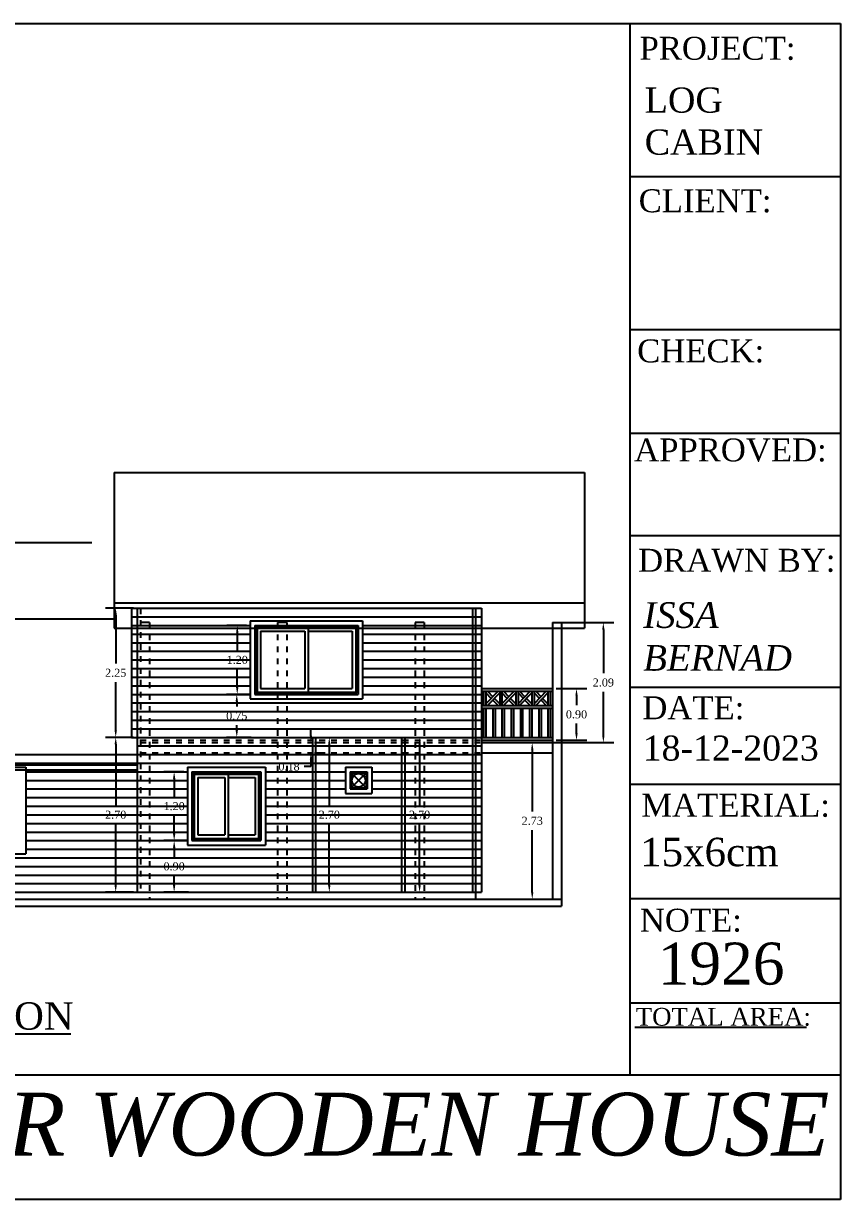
# Model space of a CAD drawing. Header units: inches. Extents: x 86794 to 87086, y 41803 to 41823.
# Drawn here: x 87037.91 to 87052.16, y 41802.72 to 41823.22 of the extents above; entities that cross this region are included whole.
import ezdxf

# ---------------------------------------------------------------- set-up
doc = ezdxf.new("R2010")
doc.units = ezdxf.units.IN
doc.header["$MEASUREMENT"] = 0
doc.linetypes.add('ACAD_ISO03W100', pattern=[30, 12, -18])
doc.styles.get("Standard").update_dxf_attribs({"font": 'times.ttf'})
doc.dimstyles.get("Standard").update_dxf_attribs({"dimtxt": 0.14, "dimasz": 0.12, "dimexe": 0.18, "dimexo": 0.0625, "dimgap": 0.09, "dimtad": 0, "dimtih": 1, "dimtoh": 1, "dimzin": 0, "dimdsep": 46, "dimtxsty": 'Standard', "dimcen": 0.09, "dimadec": 0, "dimazin": 0, "dimtfac": 1, "dimtofl": 0, "dimtmove": 0, "dimatfit": 3, "dimfxl": 1, "dimtolj": 1, "dimtzin": 0, "dimarcsym": 0})

# ---------------------------------------------------------------- blocks, each defined once
blk = doc.blocks.new('*D570')
at = {"color": 0, "lineweight": -2, "ltscale": 0.006, "transparency": 16777216}
for p, q in [((87040.708, 41810.179), (87040.359, 41810.179)), ((87040.539, 41810.059), (87040.539, 41809.741)), ((87040.539, 41809.099), (87040.539, 41809.418)), ((87040.708, 41808.979), (87040.359, 41808.979))]:
    blk.add_line(p, q, dxfattribs=at)
at = {"color": 0, "ltscale": 0.006, "transparency": 16777216}
for points in [[(87040.519, 41810.059), (87040.559, 41810.059), (87040.539, 41810.179)], [(87040.519, 41809.099), (87040.559, 41809.099), (87040.539, 41808.979)]]:
    blk.add_solid(points, dxfattribs=at)
at = {"layer": 'Defpoints', "color": 0, "ltscale": 0.006, "transparency": 16777216}
for p in [(87040.77, 41810.179), (87040.539, 41808.979), (87040.77, 41808.979)]:
    blk.add_point(p, dxfattribs=at)
at = {"color": 0, "ltscale": 0.006, "transparency": 16777216, "insert": (87040.539, 41809.579), "char_height": 0.14, "attachment_point": 5}
blk.add_mtext('\\A1;1.20', dxfattribs=at)
blk = doc.blocks.new('*D571')
at = {"color": 0, "lineweight": -2, "ltscale": 0.006, "transparency": 16777216}
for p, q in [((87040.788, 41808.979), (87040.359, 41808.979)), ((87040.539, 41808.859), (87040.539, 41808.691)), ((87040.539, 41808.199), (87040.539, 41808.368)), ((87040.788, 41808.079), (87040.359, 41808.079))]:
    blk.add_line(p, q, dxfattribs=at)
at = {"color": 0, "ltscale": 0.006, "transparency": 16777216}
for points in [[(87040.519, 41808.859), (87040.559, 41808.859), (87040.539, 41808.979)], [(87040.519, 41808.199), (87040.559, 41808.199), (87040.539, 41808.079)]]:
    blk.add_solid(points, dxfattribs=at)
at = {"layer": 'Defpoints', "color": 0, "ltscale": 0.006, "transparency": 16777216}
for p in [(87040.85, 41808.979), (87040.539, 41808.079), (87040.85, 41808.079)]:
    blk.add_point(p, dxfattribs=at)
at = {"color": 0, "ltscale": 0.006, "transparency": 16777216, "insert": (87040.539, 41808.529), "char_height": 0.14, "attachment_point": 5}
blk.add_mtext('\\A1;0.90', dxfattribs=at)
blk = doc.blocks.new('*D572')
at = {"color": 0, "lineweight": -2, "ltscale": 0.006, "transparency": 16777216}
for p, q in [((87039.833, 41810.779), (87039.34, 41810.779)), ((87039.52, 41810.659), (87039.52, 41809.591)), ((87039.52, 41808.199), (87039.52, 41809.268)), ((87039.833, 41808.079), (87039.34, 41808.079))]:
    blk.add_line(p, q, dxfattribs=at)
at = {"color": 0, "ltscale": 0.006, "transparency": 16777216}
for points in [[(87039.5, 41810.659), (87039.54, 41810.659), (87039.52, 41810.779)], [(87039.5, 41808.199), (87039.54, 41808.199), (87039.52, 41808.079)]]:
    blk.add_solid(points, dxfattribs=at)
at = {"layer": 'Defpoints', "color": 0, "ltscale": 0.006, "transparency": 16777216}
for p in [(87039.895, 41810.779), (87039.52, 41808.079), (87039.895, 41808.079)]:
    blk.add_point(p, dxfattribs=at)
at = {"color": 0, "ltscale": 0.006, "transparency": 16777216, "insert": (87039.52, 41809.429), "char_height": 0.14, "attachment_point": 5}
blk.add_mtext('\\A1;2.70', dxfattribs=at)
blk = doc.blocks.new('*D573')
at = {"color": 0, "lineweight": -2, "ltscale": 0.006, "transparency": 16777216}
for p, q in [((87039.833, 41813.029), (87039.34, 41813.029)), ((87039.52, 41812.909), (87039.52, 41812.066)), ((87039.52, 41810.899), (87039.52, 41811.743)), ((87039.833, 41810.779), (87039.34, 41810.779))]:
    blk.add_line(p, q, dxfattribs=at)
at = {"color": 0, "ltscale": 0.006, "transparency": 16777216}
for points in [[(87039.5, 41812.909), (87039.54, 41812.909), (87039.52, 41813.029)], [(87039.5, 41810.899), (87039.54, 41810.899), (87039.52, 41810.779)]]:
    blk.add_solid(points, dxfattribs=at)
at = {"layer": 'Defpoints', "color": 0, "ltscale": 0.006, "transparency": 16777216}
for p in [(87039.52, 41813.029), (87039.895, 41813.029), (87039.895, 41810.779)]:
    blk.add_point(p, dxfattribs=at)
at = {"color": 0, "ltscale": 0.006, "transparency": 16777216, "insert": (87039.52, 41811.904), "char_height": 0.14, "attachment_point": 5}
blk.add_mtext('\\A1;2.25', dxfattribs=at)
blk = doc.blocks.new('*D574')
at = {"color": 0, "lineweight": -2, "ltscale": 0.006, "transparency": 16777216}
for p, q in [((87041.803, 41812.729), (87041.459, 41812.729)), ((87041.639, 41812.609), (87041.639, 41812.291)), ((87041.639, 41811.649), (87041.639, 41811.968)), ((87041.803, 41811.529), (87041.459, 41811.529))]:
    blk.add_line(p, q, dxfattribs=at)
at = {"color": 0, "ltscale": 0.006, "transparency": 16777216}
for points in [[(87041.619, 41812.609), (87041.659, 41812.609), (87041.639, 41812.729)], [(87041.619, 41811.649), (87041.659, 41811.649), (87041.639, 41811.529)]]:
    blk.add_solid(points, dxfattribs=at)
at = {"layer": 'Defpoints', "color": 0, "ltscale": 0.006, "transparency": 16777216}
for p in [(87041.865, 41812.729), (87041.639, 41811.529), (87041.865, 41811.529)]:
    blk.add_point(p, dxfattribs=at)
at = {"color": 0, "ltscale": 0.006, "transparency": 16777216, "insert": (87041.639, 41812.129), "char_height": 0.14, "attachment_point": 5}
blk.add_mtext('\\A1;1.20', dxfattribs=at)
blk = doc.blocks.new('*D575')
at = {"color": 0, "lineweight": -2, "ltscale": 0.006, "transparency": 16777216}
for p, q in [((87041.883, 41811.529), (87041.451, 41811.529)), ((87041.631, 41811.409), (87041.631, 41811.316)), ((87041.631, 41810.899), (87041.631, 41810.993)), ((87041.883, 41810.779), (87041.451, 41810.779))]:
    blk.add_line(p, q, dxfattribs=at)
at = {"color": 0, "ltscale": 0.006, "transparency": 16777216}
for points in [[(87041.611, 41811.409), (87041.651, 41811.409), (87041.631, 41811.529)], [(87041.611, 41810.899), (87041.651, 41810.899), (87041.631, 41810.779)]]:
    blk.add_solid(points, dxfattribs=at)
at = {"layer": 'Defpoints', "color": 0, "ltscale": 0.006, "transparency": 16777216}
for p in [(87041.945, 41811.529), (87041.631, 41810.779), (87041.945, 41810.779)]:
    blk.add_point(p, dxfattribs=at)
at = {"color": 0, "ltscale": 0.006, "transparency": 16777216, "insert": (87041.631, 41811.154), "char_height": 0.14, "attachment_point": 5}
blk.add_mtext('\\A1;0.75', dxfattribs=at)
blk = doc.blocks.new('*D576')
at = {"color": 0, "lineweight": -2, "ltscale": 0.006, "transparency": 16777216}
for p, q in [((87043.068, 41810.779), (87043.424, 41810.779)), ((87043.244, 41810.659), (87043.244, 41809.591)), ((87043.244, 41808.199), (87043.244, 41809.268)), ((87043.068, 41808.079), (87043.424, 41808.079))]:
    blk.add_line(p, q, dxfattribs=at)
at = {"color": 0, "ltscale": 0.006, "transparency": 16777216}
for points in [[(87043.224, 41810.659), (87043.264, 41810.659), (87043.244, 41810.779)], [(87043.224, 41808.199), (87043.264, 41808.199), (87043.244, 41808.079)]]:
    blk.add_solid(points, dxfattribs=at)
at = {"layer": 'Defpoints', "color": 0, "ltscale": 0.006, "transparency": 16777216}
for p in [(87043.005, 41810.779), (87043.005, 41808.079), (87043.244, 41808.079)]:
    blk.add_point(p, dxfattribs=at)
at = {"color": 0, "ltscale": 0.006, "transparency": 16777216, "insert": (87043.244, 41809.429), "char_height": 0.14, "attachment_point": 5}
blk.add_mtext('\\A1;2.70', dxfattribs=at)
blk = doc.blocks.new('*D565')
at = {"color": 0, "lineweight": -2, "ltscale": 0.006, "transparency": 16777216}
for p, q in [((87044.623, 41810.779), (87044.998, 41810.779)), ((87044.818, 41810.659), (87044.818, 41809.591)), ((87044.818, 41808.199), (87044.818, 41809.268)), ((87044.623, 41808.079), (87044.998, 41808.079))]:
    blk.add_line(p, q, dxfattribs=at)
at = {"color": 0, "ltscale": 0.006, "transparency": 16777216}
for points in [[(87044.798, 41810.659), (87044.838, 41810.659), (87044.818, 41810.779)], [(87044.798, 41808.199), (87044.838, 41808.199), (87044.818, 41808.079)]]:
    blk.add_solid(points, dxfattribs=at)
at = {"layer": 'Defpoints', "color": 0, "ltscale": 0.006, "transparency": 16777216}
for p in [(87044.56, 41810.779), (87044.56, 41808.079), (87044.818, 41808.079)]:
    blk.add_point(p, dxfattribs=at)
at = {"color": 0, "ltscale": 0.006, "transparency": 16777216, "insert": (87044.818, 41809.429), "char_height": 0.14, "attachment_point": 5}
blk.add_mtext('\\A1;2.70', dxfattribs=at)
blk = doc.blocks.new('*D566')
at = {"color": 0, "lineweight": -2, "ltscale": 0.006, "transparency": 16777216}
for p, q in [((87042.923, 41810.809), (87042.923, 41810.929)), ((87042.985, 41810.689), (87043.103, 41810.689)), ((87042.923, 41810.389), (87042.923, 41810.269)), ((87042.985, 41810.509), (87043.103, 41810.509)), ((87042.923, 41810.269), (87042.803, 41810.269))]:
    blk.add_line(p, q, dxfattribs=at)
at = {"color": 0, "ltscale": 0.006, "transparency": 16777216}
for points in [[(87042.903, 41810.809), (87042.943, 41810.809), (87042.923, 41810.689)], [(87042.903, 41810.389), (87042.943, 41810.389), (87042.923, 41810.509)]]:
    blk.add_solid(points, dxfattribs=at)
at = {"layer": 'Defpoints', "color": 0, "ltscale": 0.006, "transparency": 16777216}
for p in [(87042.923, 41810.689), (87042.923, 41810.509), (87042.923, 41810.509)]:
    blk.add_point(p, dxfattribs=at)
at = {"color": 0, "ltscale": 0.006, "transparency": 16777216, "insert": (87042.542, 41810.269), "char_height": 0.14, "attachment_point": 5}
blk.add_mtext('\\A1;0.18', dxfattribs=at)
blk = doc.blocks.new('*D567')
at = {"color": 0, "lineweight": -2, "ltscale": 0.006, "transparency": 16777216}
for p, q in [((87047.198, 41811.629), (87047.734, 41811.629)), ((87047.554, 41811.509), (87047.554, 41811.341)), ((87047.554, 41810.849), (87047.554, 41811.018)), ((87047.198, 41810.729), (87047.734, 41810.729))]:
    blk.add_line(p, q, dxfattribs=at)
at = {"color": 0, "ltscale": 0.006, "transparency": 16777216}
for points in [[(87047.534, 41811.509), (87047.574, 41811.509), (87047.554, 41811.629)], [(87047.534, 41810.849), (87047.574, 41810.849), (87047.554, 41810.729)]]:
    blk.add_solid(points, dxfattribs=at)
at = {"layer": 'Defpoints', "color": 0, "ltscale": 0.006, "transparency": 16777216}
for p in [(87047.135, 41811.629), (87047.135, 41810.729), (87047.554, 41810.729)]:
    blk.add_point(p, dxfattribs=at)
at = {"color": 0, "ltscale": 0.006, "transparency": 16777216, "insert": (87047.554, 41811.179), "char_height": 0.14, "attachment_point": 5}
blk.add_mtext('\\A1;0.90', dxfattribs=at)
blk = doc.blocks.new('*D568')
at = {"color": 0, "lineweight": -2, "ltscale": 0.006, "transparency": 16777216}
for p, q in [((87047.198, 41812.779), (87048.202, 41812.779)), ((87048.022, 41812.659), (87048.022, 41811.896)), ((87048.022, 41810.809), (87048.022, 41811.573)), ((87045.958, 41810.689), (87048.202, 41810.689))]:
    blk.add_line(p, q, dxfattribs=at)
at = {"color": 0, "ltscale": 0.006, "transparency": 16777216}
for points in [[(87048.002, 41812.659), (87048.042, 41812.659), (87048.022, 41812.779)], [(87048.002, 41810.809), (87048.042, 41810.809), (87048.022, 41810.689)]]:
    blk.add_solid(points, dxfattribs=at)
at = {"layer": 'Defpoints', "color": 0, "ltscale": 0.006, "transparency": 16777216}
for p in [(87047.135, 41812.779), (87045.895, 41810.689), (87048.022, 41810.689)]:
    blk.add_point(p, dxfattribs=at)
at = {"color": 0, "ltscale": 0.006, "transparency": 16777216, "insert": (87048.022, 41811.734), "char_height": 0.14, "attachment_point": 5}
blk.add_mtext('\\A1;2.09', dxfattribs=at)
blk = doc.blocks.new('*D569')
at = {"color": 0, "lineweight": -2, "ltscale": 0.006, "transparency": 16777216}
for p, q in [((87045.958, 41810.689), (87046.962, 41810.689)), ((87046.782, 41810.569), (87046.782, 41809.486)), ((87046.782, 41808.079), (87046.782, 41809.163)), ((87045.958, 41807.959), (87046.962, 41807.959))]:
    blk.add_line(p, q, dxfattribs=at)
at = {"color": 0, "ltscale": 0.006, "transparency": 16777216}
for points in [[(87046.762, 41810.569), (87046.802, 41810.569), (87046.782, 41810.689)], [(87046.762, 41808.079), (87046.802, 41808.079), (87046.782, 41807.959)]]:
    blk.add_solid(points, dxfattribs=at)
at = {"layer": 'Defpoints', "color": 0, "ltscale": 0.006, "transparency": 16777216}
for p in [(87045.895, 41810.689), (87045.895, 41807.959), (87046.782, 41807.959)]:
    blk.add_point(p, dxfattribs=at)
at = {"color": 0, "ltscale": 0.006, "transparency": 16777216, "insert": (87046.782, 41809.324), "char_height": 0.14, "attachment_point": 5}
blk.add_mtext('\\A1;2.73', dxfattribs=at)

msp = doc.modelspace()

# ---------------------------------------------------------------- linework, layer by layer
for p, q in [((87022.158, 41823.223), (87052.156, 41823.223)), ((87048.49, 41804.89), (87048.49, 41823.223)), ((87052.156, 41823.223), (87052.156, 41802.724)), ((87048.49, 41820.556), (87052.156, 41820.556)), ((87048.49, 41817.89), (87052.156, 41817.89)), ((87048.49, 41816.08), (87052.156, 41816.08)), ((87048.49, 41814.298), (87052.156, 41814.298)), ((87048.49, 41811.654), (87052.156, 41811.654)), ((87048.49, 41809.961), (87052.156, 41809.961)), ((87052.156, 41807.963), (87048.49, 41807.963)), ((87048.49, 41806.149), (87052.156, 41806.149)), ((87052.156, 41804.89), (87022.158, 41804.89)), ((87052.156, 41802.724), (87022.158, 41802.724))]:
    msp.add_line(p, q)
at = {"ltscale": 0.006}
for p, q in [((87039.495, 41815.395), (87039.495, 41812.681)), ((87039.495, 41815.395), (87047.695, 41815.395)), ((87047.695, 41815.395), (87047.695, 41812.681)), ((87022.158, 41814.174), (87039.101, 41814.174)), ((87039.495, 41813.125), (87047.695, 41813.125)), ((87039.795, 41813.029), (87039.795, 41810.779)), ((87039.795, 41813.029), (87045.895, 41813.029)), ((87039.895, 41813.029), (87039.895, 41808.079)), ((87045.74, 41813.029), (87045.74, 41808.079)), ((87045.795, 41813.029), (87045.795, 41808.079)), ((87045.895, 41813.029), (87045.895, 41808.079)), ((87033.595, 41812.845), (87039.495, 41812.845)), ((87039.795, 41812.879), (87045.895, 41812.879)), ((87041.865, 41812.809), (87041.865, 41811.449)), ((87041.865, 41812.809), (87043.825, 41812.809)), ((87043.825, 41812.809), (87043.825, 41811.449)), ((87039.495, 41812.681), (87047.695, 41812.681)), ((87039.795, 41812.729), (87041.865, 41812.729)), ((87040.11, 41812.779), (87039.95, 41812.779)), ((87041.945, 41812.729), (87041.945, 41811.529)), ((87041.945, 41812.729), (87043.745, 41812.729)), ((87041.965, 41812.709), (87041.965, 41811.549)), ((87041.965, 41812.709), (87043.725, 41812.709)), ((87041.985, 41812.689), (87041.985, 41811.569)), ((87041.985, 41812.689), (87043.705, 41812.689)), ((87042.045, 41812.629), (87042.045, 41811.629)), ((87042.045, 41812.629), (87042.815, 41812.629)), ((87042.502, 41812.779), (87042.342, 41812.779)), ((87042.815, 41812.629), (87042.815, 41811.629)), ((87042.875, 41812.689), (87042.875, 41811.569)), ((87042.875, 41812.629), (87043.645, 41812.629)), ((87043.645, 41812.629), (87043.645, 41811.629)), ((87043.705, 41812.689), (87043.705, 41811.569)), ((87043.725, 41812.709), (87043.725, 41811.549)), ((87043.745, 41812.729), (87043.745, 41811.529)), ((87043.825, 41812.729), (87045.895, 41812.729)), ((87044.899, 41812.779), (87044.739, 41812.779)), ((87047.135, 41812.779), (87047.135, 41807.959)), ((87047.135, 41812.779), (87047.295, 41812.779)), ((87047.295, 41812.779), (87047.295, 41807.959)), ((87039.795, 41812.579), (87041.865, 41812.579)), ((87039.795, 41812.429), (87041.865, 41812.429)), ((87043.825, 41812.579), (87045.895, 41812.579)), ((87043.825, 41812.429), (87045.895, 41812.429)), ((87039.795, 41812.279), (87041.865, 41812.279)), ((87043.825, 41812.279), (87045.895, 41812.279)), ((87039.795, 41812.129), (87041.865, 41812.129)), ((87043.825, 41812.129), (87045.895, 41812.129)), ((87039.795, 41811.979), (87041.865, 41811.979)), ((87039.795, 41811.829), (87041.865, 41811.829)), ((87043.825, 41811.979), (87045.895, 41811.979)), ((87043.825, 41811.829), (87045.895, 41811.829)), ((87039.795, 41811.679), (87041.865, 41811.679)), ((87042.045, 41811.629), (87042.815, 41811.629)), ((87042.875, 41811.629), (87043.645, 41811.629)), ((87043.825, 41811.679), (87045.895, 41811.679)), ((87045.895, 41811.629), (87047.135, 41811.629)), ((87045.895, 41811.584), (87047.135, 41811.584)), ((87045.935, 41811.584), (87045.935, 41811.334)), ((87045.975, 41811.584), (87045.975, 41811.334)), ((87046.187, 41811.584), (87045.975, 41811.363)), ((87046.003, 41811.584), (87046.095, 41811.488)), ((87046.215, 41811.584), (87046.215, 41811.334)), ((87046.255, 41811.584), (87046.255, 41811.334)), ((87046.467, 41811.584), (87046.255, 41811.363)), ((87046.283, 41811.584), (87046.375, 41811.488)), ((87046.495, 41811.584), (87046.495, 41811.334)), ((87046.535, 41811.584), (87046.535, 41811.334)), ((87046.747, 41811.584), (87046.535, 41811.363)), ((87046.563, 41811.584), (87046.655, 41811.488)), ((87046.775, 41811.584), (87046.775, 41811.334)), ((87046.815, 41811.584), (87046.815, 41811.334)), ((87047.027, 41811.584), (87046.815, 41811.363)), ((87046.843, 41811.584), (87046.935, 41811.488)), ((87047.055, 41811.584), (87047.055, 41811.334)), ((87047.095, 41811.584), (87047.095, 41811.334)), ((87039.795, 41811.529), (87041.865, 41811.529)), ((87039.795, 41811.379), (87045.895, 41811.379)), ((87041.865, 41811.449), (87043.825, 41811.449)), ((87041.945, 41811.529), (87043.745, 41811.529)), ((87041.965, 41811.549), (87043.725, 41811.549)), ((87041.985, 41811.569), (87043.705, 41811.569)), ((87043.825, 41811.529), (87045.895, 41811.529)), ((87045.975, 41811.555), (87046.067, 41811.459)), ((87046.215, 41811.555), (87046.003, 41811.334)), ((87046.095, 41811.43), (87046.187, 41811.334)), ((87046.123, 41811.459), (87046.215, 41811.363)), ((87046.255, 41811.555), (87046.347, 41811.459)), ((87046.495, 41811.555), (87046.283, 41811.334)), ((87046.375, 41811.43), (87046.467, 41811.334)), ((87046.403, 41811.459), (87046.495, 41811.363)), ((87046.535, 41811.555), (87046.627, 41811.459)), ((87046.775, 41811.555), (87046.563, 41811.334)), ((87046.655, 41811.43), (87046.747, 41811.334)), ((87046.683, 41811.459), (87046.775, 41811.363)), ((87046.815, 41811.555), (87046.907, 41811.459)), ((87047.055, 41811.555), (87046.843, 41811.334)), ((87046.935, 41811.43), (87047.027, 41811.334)), ((87046.963, 41811.459), (87047.055, 41811.363)), ((87039.795, 41811.229), (87045.895, 41811.229)), ((87045.895, 41811.334), (87047.135, 41811.334)), ((87045.895, 41811.289), (87047.135, 41811.289)), ((87045.935, 41811.289), (87045.935, 41810.774)), ((87045.975, 41811.289), (87045.975, 41810.774)), ((87046.095, 41811.289), (87046.095, 41810.774)), ((87046.135, 41811.289), (87046.135, 41810.774)), ((87046.255, 41811.289), (87046.255, 41810.774)), ((87046.295, 41811.289), (87046.295, 41810.774)), ((87046.415, 41811.289), (87046.415, 41810.774)), ((87046.455, 41811.289), (87046.455, 41810.774)), ((87046.575, 41811.289), (87046.575, 41810.774)), ((87046.615, 41811.289), (87046.615, 41810.774)), ((87046.735, 41811.289), (87046.735, 41810.774)), ((87046.775, 41811.289), (87046.775, 41810.774)), ((87046.895, 41811.289), (87046.895, 41810.774)), ((87046.935, 41811.289), (87046.935, 41810.774)), ((87047.055, 41811.289), (87047.055, 41810.774)), ((87047.095, 41811.289), (87047.095, 41810.774)), ((87039.795, 41811.079), (87045.895, 41811.079)), ((87039.795, 41810.929), (87045.895, 41810.929)), ((87039.795, 41810.779), (87045.895, 41810.779)), ((87042.95, 41810.779), (87042.95, 41808.079)), ((87043.005, 41810.779), (87043.005, 41808.079)), ((87044.505, 41810.779), (87044.505, 41808.079)), ((87044.56, 41810.779), (87044.56, 41808.079)), ((87045.895, 41810.774), (87047.135, 41810.774)), ((87039.895, 41810.629), (87045.895, 41810.629)), ((87045.895, 41810.729), (87047.135, 41810.729)), ((87045.895, 41810.689), (87047.135, 41810.689)), ((87033.895, 41810.479), (87045.895, 41810.479)), ((87045.895, 41810.509), (87047.135, 41810.509)), ((87033.595, 41810.299), (87039.895, 41810.299)), ((87033.595, 41810.213), (87039.895, 41810.213)), ((87033.895, 41810.329), (87045.895, 41810.329)), ((87035.993, 41810.259), (87037.953, 41810.259)), ((87037.953, 41810.259), (87037.953, 41808.749)), ((87037.953, 41810.179), (87040.77, 41810.179)), ((87040.77, 41810.259), (87040.77, 41808.899)), ((87040.77, 41810.259), (87042.13, 41810.259)), ((87040.85, 41810.179), (87040.85, 41808.979)), ((87040.85, 41810.179), (87042.05, 41810.179)), ((87040.87, 41810.159), (87040.87, 41808.999)), ((87040.87, 41810.159), (87042.03, 41810.159)), ((87042.03, 41810.159), (87042.03, 41808.999)), ((87042.05, 41810.179), (87042.05, 41808.979)), ((87042.13, 41810.259), (87042.13, 41808.899)), ((87042.13, 41810.179), (87043.525, 41810.179)), ((87043.525, 41810.259), (87043.525, 41809.799)), ((87043.525, 41810.259), (87043.985, 41810.259)), ((87043.605, 41810.179), (87043.605, 41809.879)), ((87043.605, 41810.179), (87043.905, 41810.179)), ((87043.625, 41810.159), (87043.625, 41809.899)), ((87043.625, 41810.159), (87043.885, 41810.159)), ((87043.625, 41810.159), (87043.885, 41809.899)), ((87043.885, 41810.159), (87043.625, 41809.899)), ((87043.885, 41810.159), (87043.885, 41809.899)), ((87043.905, 41810.179), (87043.905, 41809.879)), ((87043.985, 41810.259), (87043.985, 41809.799)), ((87043.985, 41810.179), (87045.895, 41810.179)), ((87037.953, 41810.029), (87040.77, 41810.029)), ((87040.89, 41810.139), (87040.89, 41809.019)), ((87040.89, 41810.139), (87042.01, 41810.139)), ((87040.95, 41810.079), (87040.95, 41809.079)), ((87040.95, 41810.079), (87041.42, 41810.079)), ((87041.42, 41810.079), (87041.42, 41809.079)), ((87041.48, 41810.139), (87041.48, 41809.019)), ((87041.48, 41810.079), (87041.95, 41810.079)), ((87041.95, 41810.079), (87041.95, 41809.079)), ((87042.01, 41810.139), (87042.01, 41809.019)), ((87042.13, 41810.029), (87043.525, 41810.029)), ((87043.985, 41810.029), (87045.895, 41810.029)), ((87037.953, 41809.879), (87040.77, 41809.879)), ((87042.13, 41809.879), (87043.525, 41809.879)), ((87043.525, 41809.799), (87043.985, 41809.799)), ((87043.605, 41809.879), (87043.905, 41809.879)), ((87043.625, 41809.899), (87043.885, 41809.899)), ((87043.985, 41809.879), (87045.895, 41809.879)), ((87037.953, 41809.729), (87040.77, 41809.729)), ((87037.953, 41809.579), (87040.77, 41809.579)), ((87042.13, 41809.729), (87045.895, 41809.729)), ((87042.13, 41809.579), (87045.895, 41809.579)), ((87037.953, 41809.429), (87040.77, 41809.429)), ((87042.13, 41809.429), (87045.895, 41809.429)), ((87037.953, 41809.279), (87040.77, 41809.279)), ((87037.953, 41809.129), (87040.77, 41809.129)), ((87042.13, 41809.279), (87045.895, 41809.279)), ((87042.13, 41809.129), (87045.895, 41809.129)), ((87037.953, 41808.979), (87040.77, 41808.979)), ((87040.85, 41808.979), (87042.05, 41808.979)), ((87040.87, 41808.999), (87042.03, 41808.999)), ((87040.89, 41809.019), (87042.01, 41809.019)), ((87040.95, 41809.079), (87041.42, 41809.079)), ((87041.48, 41809.079), (87041.95, 41809.079)), ((87042.13, 41808.979), (87045.895, 41808.979)), ((87035.993, 41808.749), (87037.953, 41808.749)), ((87037.953, 41808.829), (87045.895, 41808.829)), ((87040.77, 41808.899), (87042.13, 41808.899)), ((87033.895, 41808.679), (87045.895, 41808.679)), ((87033.895, 41808.529), (87045.895, 41808.529)), ((87033.895, 41808.379), (87045.895, 41808.379)), ((87033.895, 41808.229), (87045.895, 41808.229)), ((87032.495, 41807.959), (87047.295, 41807.959)), ((87033.895, 41808.079), (87045.895, 41808.079)), ((87045.795, 41808.079), (87045.795, 41807.959)), ((87047.295, 41807.959), (87047.295, 41807.839)), ((87031.129, 41807.839), (87047.295, 41807.839))]:
    msp.add_line(p, q, dxfattribs=at)
at = {"linetype": 'ACAD_ISO03W100', "ltscale": 0.006}
for p, q in [((87039.95, 41813.029), (87039.95, 41808.079)), ((87040.11, 41812.779), (87040.11, 41807.959)), ((87042.342, 41812.779), (87042.342, 41807.959)), ((87042.502, 41812.779), (87042.502, 41807.959)), ((87044.739, 41812.779), (87044.739, 41807.959)), ((87044.899, 41812.779), (87044.899, 41807.959)), ((87039.95, 41810.729), (87045.895, 41810.729)), ((87039.95, 41810.689), (87045.895, 41810.689)), ((87039.95, 41810.509), (87045.895, 41810.509))]:
    msp.add_line(p, q, dxfattribs=at)
at = {"color": 1, "ltscale": 0.003}
msp.add_line((87048.569, 41805.726), (87051.564, 41805.726), dxfattribs=at)
at = {"color": 1}
msp.add_line((87031.664, 41805.614), (87038.739, 41805.614), dxfattribs=at)
at = {"ltscale": 0.006}
msp.add_circle((87043.755, 41810.029), 0.118, dxfattribs=at)

# ---------------------------------------------------------------- texts
at = {"attachment_point": 1}
for s, insert, char_height, width in [('PROJECT:', (87048.653, 41822.991), 0.4, 31.01197), ('LOG\\PCABIN', (87048.743, 41822.108), 0.4393, 3.08614), ('{\\fTimes New Roman|b0|i0|c0|p18;CLIENT:}', (87048.638, 41820.333), 0.39998, 43.39916), ('{\\fTimes New Roman|b0|i0|c0|p18;CHECK:}', (87048.612, 41817.716), 0.39998, 43.39916), ('{\\fTimes New Roman|b0|i0|c0|p18;APPROVED:}', (87048.559, 41815.99), 0.39998, 39.70562), ('{\\fTimes New Roman|b0|i0|c0|p18;DRAWN BY:}', (87048.628, 41814.066), 0.39998, 38.70195), ('{\\fTimes New Roman|b0|i1|c0|p18;ISSA \\PBERNAD}', (87048.717, 41813.135), 0.44802, 4.17319), ('{\\fTimes New Roman|b0|i0|c0|p18;DATE:}', (87048.702, 41811.495), 0.39998, 27.24683), ('18-12-2023', (87048.709, 41810.81), 0.4354, 4.39345), ('{\\fTimes New Roman|b0|i0|c0|p18;MATERIAL:}', (87048.684, 41809.796), 0.39998, 29.45603), ('15x6cm', (87048.663, 41809.029), 0.496, 4.5356), ('{\\fTimes New Roman|b0|i0|c0|p18;NOTE:}', (87048.659, 41807.792), 0.39998, 32.89257), ('RH SIDE DIMENSION', (87031.793, 41806.161), 0.47634, 46.09013), ('TOTAL AREA:', (87048.587, 41806.063), 0.30965, 29.96196), ('{\\fTimes New Roman|b0|i1|c0|p18;AL HUSSAIN FOR WOODEN HOUSE}', (87025.968, 41804.585), 1.09481, 34.02638)]:
    msp.add_mtext(s, dxfattribs=dict(at, insert=insert, char_height=char_height, width=width))
at = {"ltscale": 5, "insert": (87048.969, 41807.202), "char_height": 0.7323, "attachment_point": 1}
msp.add_mtext_dynamic_manual_height_columns('1926', width=9.48656, gutter_width=2.184, heights=[0], dxfattribs=at)

# ---------------------------------------------------------------- dimensions: what is measured, and where the dimension line sits
at = {"ltscale": 0.006}
for base, p1, p2, picture, middle in [((87039.52, 41813.029), (87039.895, 41810.779), (87039.895, 41813.029), '*D573', (87039.52, 41811.904)), ((87041.639, 41811.529), (87041.865, 41812.729), (87041.865, 41811.529), '*D574', (87041.639, 41812.129)), ((87048.022, 41810.689), (87047.135, 41812.779), (87045.895, 41810.689), '*D568', (87048.022, 41811.734)), ((87047.554, 41810.729), (87047.135, 41811.629), (87047.135, 41810.729), '*D567', (87047.554, 41811.179)), ((87041.631, 41810.779), (87041.945, 41811.529), (87041.945, 41810.779), '*D575', (87041.631, 41811.154)), ((87039.52, 41808.079), (87039.895, 41810.779), (87039.895, 41808.079), '*D572', (87039.52, 41809.429)), ((87042.923, 41810.509), (87042.923, 41810.689), (87042.923, 41810.509), '*D566', (87042.542, 41810.269)), ((87043.244, 41808.079), (87043.005, 41810.779), (87043.005, 41808.079), '*D576', (87043.244, 41809.429)), ((87044.818, 41808.079), (87044.56, 41810.779), (87044.56, 41808.079), '*D565', (87044.818, 41809.429)), ((87046.782, 41807.959), (87045.895, 41810.689), (87045.895, 41807.959), '*D569', (87046.782, 41809.324)), ((87040.539, 41808.979), (87040.77, 41810.179), (87040.77, 41808.979), '*D570', (87040.539, 41809.579)), ((87040.539, 41808.079), (87040.85, 41808.979), (87040.85, 41808.079), '*D571', (87040.539, 41808.529))]:
    dim = msp.add_linear_dim(base=base, p1=p1, p2=p2, angle=90, dimstyle='Standard', dxfattribs=at)
    dim.commit()
    dim.dimension.update_dxf_attribs({"geometry": picture, "text_midpoint": middle})

doc.saveas('drawing.dxf')
